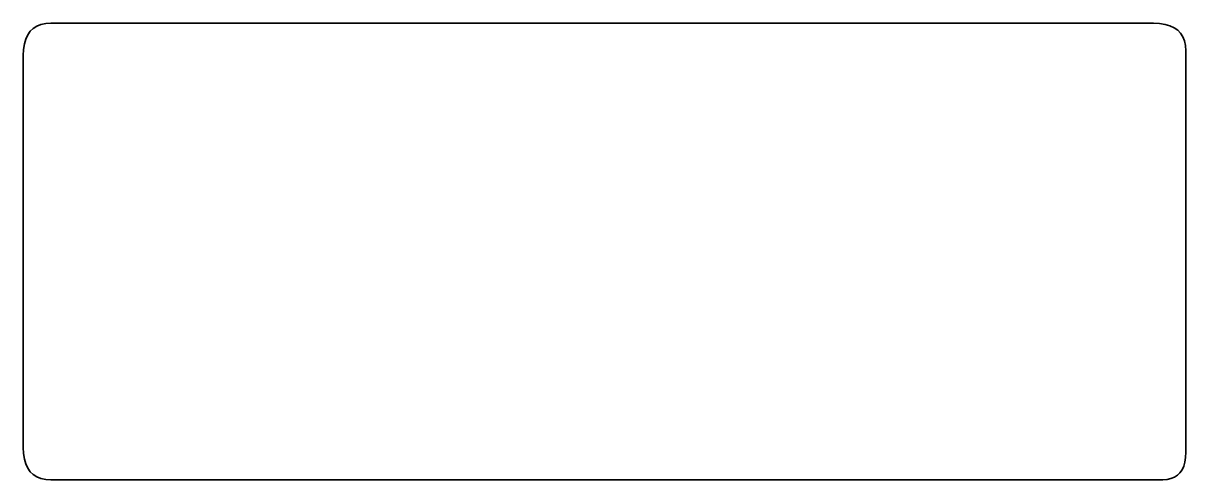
# Model space of a CAD drawing. Extents: x 10 to 410, y -69 to 348.
# Drawn here: x 144.78 to 151.98, y 208.17 to 211 of the extents above; entities that cross this region are included whole.
import ezdxf

# ---------------------------------------------------------------- set-up
doc = ezdxf.new("R2010")
doc.units = 0

msp = doc.modelspace()

# ---------------------------------------------------------------- linework, layer by layer
at = {"color": 7, "lineweight": 35, "ltscale": 0.000652}
for p, q in [((144.821426, 210.950012), (144.840286, 210.968002)), ((151.928574, 210.957153), (151.946564, 210.938293)), ((144.840286, 208.20343), (144.821426, 208.221436))]:
    msp.add_line(p, q, dxfattribs=at)
at = {"color": 7, "lineweight": 35, "ltscale": 0.000658}
for p, q in [((144.840286, 210.968002), (144.862579, 210.981995)), ((151.946564, 210.938293), (151.960571, 210.916)), ((144.862579, 208.189423), (144.840286, 208.20343))]:
    msp.add_line(p, q, dxfattribs=at)
at = {"color": 7, "lineweight": 35, "ltscale": 0.00069}
for p, q in [((144.862579, 210.981995), (144.88829, 210.992004)), ((151.960571, 210.916), (151.970566, 210.890289)), ((144.88829, 208.179428), (144.862579, 208.189423))]:
    msp.add_line(p, q, dxfattribs=at)
at = {"color": 7, "lineweight": 35, "ltscale": 0.000744}
for p, q in [((144.88829, 210.992004), (144.917435, 210.998001)), ((151.970566, 210.890289), (151.976578, 210.861145)), ((144.917435, 208.173431), (144.88829, 208.179428))]:
    msp.add_line(p, q, dxfattribs=at)
at = {"color": 7, "lineweight": 35, "ltscale": 0.000816}
for p, q in [((144.917435, 210.998001), (144.950012, 211)), ((151.976578, 210.861145), (151.978577, 210.828583)), ((144.950012, 208.171417), (144.917435, 208.173431))]:
    msp.add_line(p, q, dxfattribs=at)
at = {"color": 7, "lineweight": 35, "ltscale": 0.170714}
msp.add_line((144.950012, 211), (151.77858, 211), dxfattribs=at)
at = {"color": 7, "lineweight": 35, "ltscale": 0.000951}
for p, q in [((151.77858, 211), (151.816574, 210.998291)), ((144.780289, 208.333435), (144.77858, 208.371429))]:
    msp.add_line(p, q, dxfattribs=at)
at = {"color": 7, "lineweight": 35, "ltscale": 0.00086}
for p, q in [((151.816574, 210.998291), (151.850571, 210.993134)), ((144.780289, 210.838013), (144.785431, 210.872009)), ((144.785431, 208.299438), (144.780289, 208.333435))]:
    msp.add_line(p, q, dxfattribs=at)
at = {"color": 7, "lineweight": 35, "ltscale": 0.00078}
for p, q in [((151.850571, 210.993134), (151.880569, 210.984573)), ((144.785431, 210.872009), (144.794006, 210.902008)), ((144.794006, 208.26944), (144.785431, 208.299438))]:
    msp.add_line(p, q, dxfattribs=at)
at = {"color": 7, "lineweight": 35, "ltscale": 0.000716}
for p, q in [((151.880569, 210.984573), (151.90657, 210.972565)), ((144.794006, 210.902008), (144.806, 210.928009)), ((144.806, 208.243439), (144.794006, 208.26944))]:
    msp.add_line(p, q, dxfattribs=at)
at = {"color": 7, "lineweight": 35, "ltscale": 0.000672}
for p, q in [((151.90657, 210.972565), (151.928574, 210.957153)), ((144.806, 210.928009), (144.821426, 210.950012)), ((144.821426, 208.221436), (144.806, 208.243439))]:
    msp.add_line(p, q, dxfattribs=at)
at = {"color": 7, "lineweight": 35, "ltscale": 0.000952}
msp.add_line((144.77858, 210.799988), (144.780289, 210.838013), dxfattribs=at)
at = {"color": 7, "lineweight": 35, "ltscale": 0.062143}
msp.add_line((151.978577, 210.828583), (151.978577, 208.342865), dxfattribs=at)
at = {"color": 7, "lineweight": 35, "ltscale": 0.060714}
msp.add_line((144.77858, 208.371429), (144.77858, 210.799988), dxfattribs=at)
at = {"color": 7, "lineweight": 35, "ltscale": 0.000736}
msp.add_line((151.977142, 208.310287), (151.972855, 208.281143), dxfattribs=at)
at = {"color": 7, "lineweight": 35, "ltscale": 0.000815}
msp.add_line((151.978577, 208.342865), (151.977142, 208.310287), dxfattribs=at)
at = {"color": 7, "lineweight": 35, "ltscale": 0.000571}
msp.add_line((151.955719, 208.233154), (151.942856, 208.214294), dxfattribs=at)
at = {"color": 7, "lineweight": 35, "ltscale": 0.00061}
msp.add_line((151.965714, 208.255432), (151.955719, 208.233154), dxfattribs=at)
at = {"color": 7, "lineweight": 35, "ltscale": 0.000667}
msp.add_line((151.972855, 208.281143), (151.965714, 208.255432), dxfattribs=at)
at = {"color": 7, "lineweight": 35, "ltscale": 0.172142}
msp.add_line((151.835709, 208.171417), (144.950012, 208.171417), dxfattribs=at)
at = {"color": 7, "lineweight": 35, "ltscale": 0.00068}
msp.add_line((151.862854, 208.173141), (151.835709, 208.171417), dxfattribs=at)
at = {"color": 7, "lineweight": 35, "ltscale": 0.000621}
msp.add_line((151.887146, 208.178284), (151.862854, 208.173141), dxfattribs=at)
at = {"color": 7, "lineweight": 35, "ltscale": 0.000577}
msp.add_line((151.908569, 208.186859), (151.887146, 208.178284), dxfattribs=at)
at = {"color": 7, "lineweight": 35, "ltscale": 0.000553}
msp.add_line((151.927139, 208.198853), (151.908569, 208.186859), dxfattribs=at)
at = {"color": 7, "lineweight": 35, "ltscale": 0.000551}
msp.add_line((151.942856, 208.214294), (151.927139, 208.198853), dxfattribs=at)

doc.saveas('drawing.dxf')
